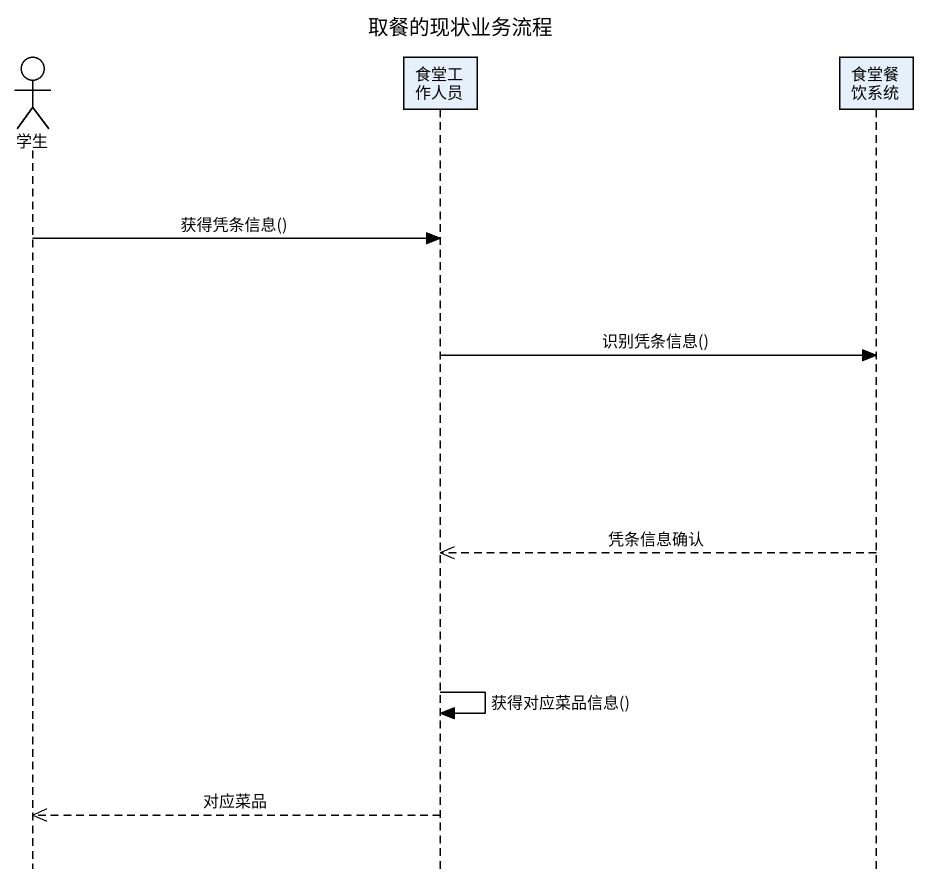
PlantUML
@startuml
title 取餐的现状业务流程
hide footbox
actor 学生
participant 食堂工作人员
participant 食堂餐饮系统

学生 -> 食堂工作人员 : 获得凭条信息()
食堂工作人员 -> 食堂餐饮系统 : 识别凭条信息()
食堂餐饮系统 -->> 食堂工作人员 : 凭条信息确认
食堂工作人员 -> 食堂工作人员 : 获得对应菜品信息()
食堂工作人员 -->> 学生 : 对应菜品
@enduml
